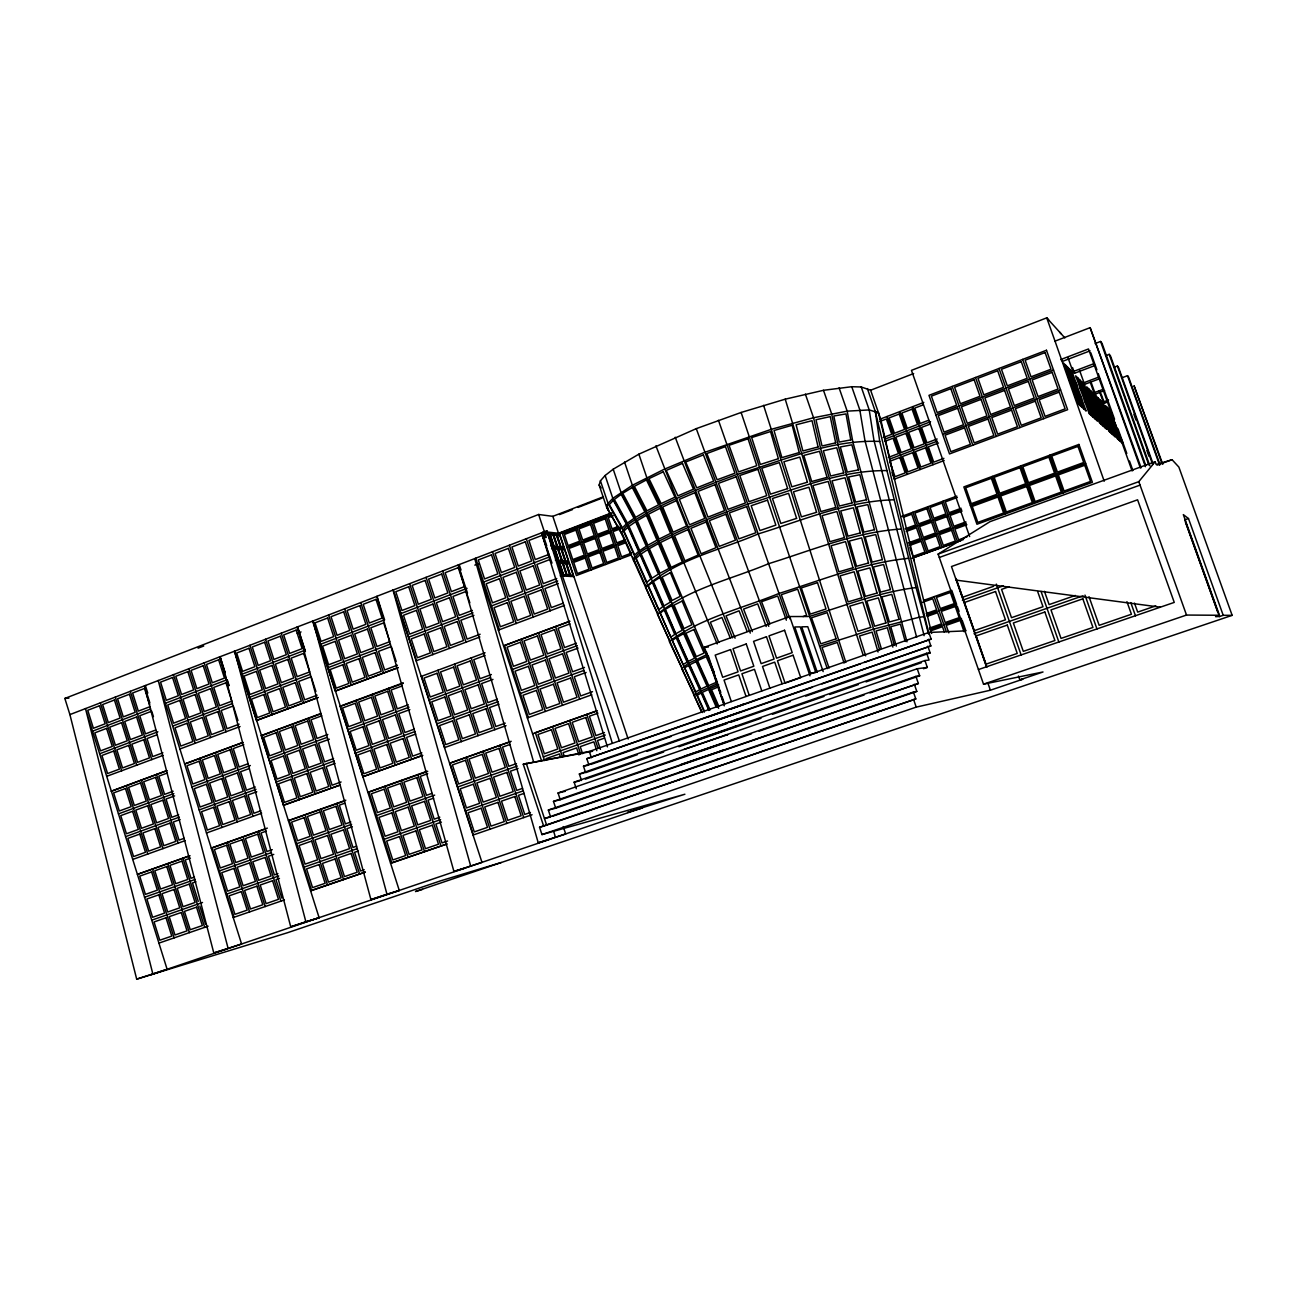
<?xml version="1.0" encoding="UTF-8"?>
<svg xmlns="http://www.w3.org/2000/svg" width="1297" height="1297" viewBox="0 0 1297 1297"><rect width="100%" height="100%" fill="white"/><g stroke="black" fill="none" stroke-linecap="round" stroke-linejoin="round"><path stroke-width="1.5" d="M701.515 711.907L621.425 533.343L606.672 507.419L599.133 485.013L600.43 480.814L605.132 475.496L613.205 469.19L638.87 454.161L696.278 428.642L741.122 412.462L785.22 399.168L823.498 390.3L851.756 386.717L861.24 386.976L870.627 390.219L878.491 412.786L931.651 633.422M1018.485 676.029L1019.831 679.855L1043.015 671.976L983.531 684.184L938.12 554.111L1138.782 481.673L1155.173 461.716L1156.194 464.521L1172.066 459.722L1178.86 467.066L1232.15 615.345L415.51 891.525L422.498 889.385M938.12 554.111L990.049 521.637L1155.173 461.716M624.522 462.008L632.369 485.273L646.652 513.061L706.443 654.79L688.302 663.464L681.638 668.506L694.284 694.56M717.338 681.882L708.746 685.594L697.527 660.659L706.249 656.704L716.544 680.082M717.16 683.762L700.915 691.09L694.187 695.565L702.358 712.556M718.668 684.929L710.075 688.626L718.651 708.324M607.434 746.877L541.562 532.84L546.815 530.749L619.382 740.96M501.226 862.505L440.656 880.825L287.626 932.689L136.688 979.154L69.908 714.598L64.85 698.435L538.628 514.487L552.846 516.336L603.462 496.735M198.084 648.176L203.742 645.987M870.627 390.219L913.655 373.552M559.558 514.585L572.496 509.575M578.04 507.419L602.067 498.129M69.908 714.598L219.923 656.785L224.819 672.122M969.653 536.569L911.467 370.358L1046.728 317.846L1064.869 337.901M1104.217 481.219L1055.028 341.143L1090.129 327.655L1141.149 467.779M297.256 633.39L301.034 631.931M474.815 565.135L478.593 563.692M631.104 553.527L623.16 535.791L606.672 507.419L608.05 503.431L612.816 498.34L632.369 485.273L663.918 469.401L704.384 452.442L771.78 429.161L813.543 417.747L847.184 411.149L869.217 409.917L878.491 412.786M611.065 513.045L558.488 533.262L552.846 516.336M611.989 513.174L559.477 533.359L628.17 739.031M599.457 518.314L560.093 533.424L544.367 531.721M603.202 516.871L610.709 513.985M611.795 514.682L562.379 533.667L576.371 575.544L631.558 554.727M613.286 515.72L608.293 517.633L612.054 528.819L618.718 526.274M370.926 899.599L386.96 894.217L313.047 620.955L399.298 890.52L370.926 899.599L297.564 626.856L313.047 620.955L335.631 690.847L398.033 667.566M879.739 419.288L923.804 402.41M879.658 421.525L886.37 418.963L891.72 434.3L883.306 437.511M923.269 404.842L914.774 408.085L920.157 423.487L928.668 420.26M1095.057 343.575L1100.586 341.468L1102.012 343.267L1145.721 465.331M150.257 706.573L138.325 711.129L132.618 693.003L144.518 688.431L149.674 704.757M567.032 547.61L620.209 527.312M621.344 528.479L613.011 531.657L616.772 542.859L625.105 539.698M290.739 926.82L305.865 921.745L234.725 651.143L319.127 917.741L290.739 926.82L220.117 656.704L234.725 651.143L256.838 720.273L318.024 697.429M165.432 703.25L226.862 679.823L228.71 685.578M92.557 731.168L150.679 708.989M241.664 674.359L304.584 650.364M320.132 644.431L384.609 619.853L376.908 596.28L543.33 532.159L545.178 537.704M400.984 613.546L467.05 588.352M483.586 582.045L549.636 556.867M1132.086 470.908L1088.491 348.958L1060.865 359.512L1062.665 361.312L1090.112 350.839M550.35 559.331L536.877 564.471L543.265 583.634L556.753 578.543M935.818 414.845L1053.521 370.034M884.619 439.229L930.581 421.752M1105.628 355.718L1109.211 354.34L1110.491 355.945L1149.855 465.834M884.667 441.418L893.082 438.224L898.448 453.593L888.332 457.403M930.046 424.184L921.535 427.41L926.933 442.844L937.164 438.986M571.701 561.569L624.943 541.368M1068.031 357.826L1072.959 371.639L1093.679 363.776M626.062 542.6L617.794 545.729L621.539 556.851L631.461 553.106M1072.959 371.639L1074.548 373.244L1095.138 365.446M1113.815 367.359L1117.382 366.013L1118.565 367.505L1152.741 462.867M155.737 730.016L145.491 733.891L139.784 715.733L151.717 711.194L153.435 716.641M472.351 610.417L459.187 615.394L452.961 596.442L466.093 591.432L469.854 602.829M942.66 434.365L1060.573 389.862M172.663 726.093L232.503 703.525M99.626 753.784L157.877 731.8M249.056 697.462L310.34 674.327M327.687 667.793L390.478 644.09M408.685 637.167L473.065 612.881M491.482 605.926L557.661 580.959M1079.38 369.84L1083.952 382.68L1098.364 377.249M1099.694 378.692L1085.378 384.09L1083.952 382.68M157.196 734.734L147.031 738.56L152.706 756.589L162.887 752.795M473.924 615.362L460.857 620.274L467.066 639.113L480.133 634.233M558.358 583.537L544.967 588.579L551.306 607.628L563.044 603.251M889.483 459.17L937.358 441.142M938.509 443.007L928.376 446.817L933.727 462.154L943.892 458.344M1122.051 377.751L1127.515 375.692L1128.585 377.07L1159.858 464.261M1090.258 382.226L1094.003 392.764L1103.293 389.278M1094.003 392.764L1095.333 394.093L1104.574 390.624M239.118 724.18L226.975 728.719L221.171 710.497L233.298 705.925L237.951 720.532M944.167 460.532L894.363 479.16L891.931 472.14M317.1 695.208L304.649 699.861L298.732 681.444L311.15 676.758L315.917 691.528M397.401 665.215L384.642 669.982L378.578 651.353L391.321 646.555L396.185 661.486M1099.175 390.656L1103.228 402.005L1108.578 400.011M1103.228 402.005L1104.444 403.221L1107.978 401.892M106.694 776.319L163.195 755.357M179.91 748.985L240.075 726.531M416.126 660.805L479.858 637.005M498.34 630.115L564.471 605.423M317.862 697.673L256.449 720.597L234.287 651.305L297.386 626.986L305.281 651.499M398.163 667.696L335.242 691.188L312.609 621.133L376.941 596.344L453.918 871.422L465.493 867.985M111.347 791.17L165.984 770.904M242.961 742.37L184.644 763.998L242.815 742.549M320.959 713.463L261.248 735.594L283.54 805.356L340.073 785.074M403.108 682.887L340.106 706.233L362.901 776.773L422.66 755.34M569.237 621.425L504.517 645.42L528.349 717.549M111.38 791.267L167.086 770.613M421.217 676.418L485.062 652.764M503.56 645.89L569.934 621.295M402.151 685.935L391.094 690.02L397.222 708.859L408.296 704.79M167.394 772.98L158.818 776.157L164.573 794.38L173.15 791.235M243.771 744.705L233.249 748.596L239.102 767.03L247.889 763.803M321.786 715.814L311.004 719.803L317.003 738.431L327.801 734.459M485.078 655.471L473.762 659.67L480.02 678.704L491.368 674.553M569.967 623.906L558.115 628.299L564.535 647.56L576.403 643.199M901.528 516.433L956.797 496.103M340.381 706.379L403.221 683.341M261.475 735.642L321.137 713.755M903.215 517.357L911.726 514.228L915.487 525.009L905.257 528.754M957.364 497.448L945.302 501.874L949.08 512.704L961.158 508.278M118.449 813.884L173.847 793.569M191.907 786.955L250.337 765.522M268.657 758.81L326.731 737.507M347.693 729.708L409.009 707.222M512.461 669.414L577.295 645.63M429.242 700.056L490.234 677.683M174.625 795.888L166.032 799.033L171.788 817.305L178.662 814.792M249.397 768.505L240.61 771.715L246.479 790.181L255.282 786.987M329.341 739.209L318.527 743.181L324.542 761.842L333.556 758.567M409.852 709.605L398.795 713.658L404.923 732.529L414.165 729.173M578.04 648.127L566.157 652.472L572.577 671.781L584.477 667.452M492.973 679.401L481.625 683.568L487.899 702.65L497.367 699.213M970.399 505.571L1085.654 463.369M906.23 529.938L961.547 509.689M906.214 531.494L916.444 527.749L920.189 538.547L908.257 542.892M962.115 511.034L950.053 515.46L953.83 526.29L965.925 521.897M909.035 544.156L966.314 523.307M909.213 545.632L921.146 541.287L924.907 552.084L912.958 556.413L909.829 547.431M966.849 524.718L954.868 529.079L958.629 539.844L967.205 536.731M355.281 753.217L414.91 731.589M125.582 836.646L179.391 817.126M199.187 809.944L255.995 789.354M276.099 782.059L334.286 760.95M437.008 723.823L498.129 701.661M520.405 693.457L583.65 670.517M1157.135 465.12L1172.066 459.722M415.737 734.07L406.577 737.393L412.673 756.135L421.849 752.844M180.153 819.526L173.328 822.006L179.051 840.148L184.174 838.316M256.79 791.77L248.051 794.931L253.904 813.284L260.892 810.771M335.096 763.398L326.147 766.64L332.113 785.188L341.079 781.978M498.972 704.158L489.585 707.562L495.827 726.531L505.23 723.159M586.114 672.478L574.295 676.742L580.683 695.938L592.518 691.69M914.158 560.871L913.088 557.759L963.476 539.536M911.84 558.358L960.866 540.622M939.352 557.451L1140.047 485.11L1186.512 615.054L1219.439 615.264L1183.318 514.617L1188.49 518.557L1223.217 615.297L1232.15 615.345M724.293 705.844L704.466 647.219L789.727 616.545L808.161 616.529M132.716 859.441L185.049 840.683M206.482 832.998L261.67 813.203M444.482 747.623L506.041 725.672M527.344 717.906L591.756 694.803M189.686 855.761L137.401 874.389L189.832 855.842M267.344 828.118L212.06 847.8L234.044 917.271M345.813 800.184L289.182 820.336L311.637 890.569L365.024 872.2M426.908 771.31L368.883 791.964L391.84 862.975L446.541 844.152M511.196 741.3L449.848 763.139L473.308 834.944M597.155 710.691L535.369 732.692L544.578 760.593M211.298 848.206L265.869 828.767M449.621 763.349L510.159 741.787M532.597 733.81L596.669 710.999M190.416 858.111L185.228 859.943L191.016 878.296L194.469 877.08M266.339 831.101L261.037 832.998L266.939 851.545L272.257 849.665M344.775 803.216L339.344 805.145L345.375 823.903L350.822 821.974M427.702 773.709L420.277 776.352L426.454 795.32L432.031 793.359M510.143 744.397L502.523 747.104L508.829 766.284L516.465 763.609M597.949 713.172L589.405 716.203L595.858 735.61L604.418 732.594M923.577 600.398L951.755 590.378L956.635 604.386L926.658 614.973M922.345 602.408L932.738 598.728L936.612 609.866L926.22 613.546M362.868 776.66L422.563 755.47M283.476 805.129L339.749 785.155M993.68 586.26L962.601 597.252L956.067 578.527M1188.49 518.557L1184.777 519.87L1219.472 616.561L1223.217 615.297M962.39 600.284L1003.246 585.839M367.91 792.435L427.734 771.375M288.42 820.742L344.775 800.898M1008.969 586.779L1001.56 589.389L1011.498 617.696L1042.999 606.72L1037.665 591.562M927.193 616.367L937.601 612.703L941.492 623.857L929.333 628.121M144.567 897.248L195.263 879.415M219.371 870.919L271.284 852.648M296.656 843.715L351.617 824.357M376.519 815.586L434.673 795.126M457.663 787.036L517.26 766.057M543.346 756.864L605.277 735.059M918.373 683.519L555.732 808.193L553.479 801.384L915.909 676.369L918.373 683.519L548.339 810.058L550.609 816.932L544.464 818.553L913.412 692.047L915.812 698.953L543.67 826.14L523.258 764.241L589.324 751.433L928.814 632.466L965.746 630.877M195.944 881.765L192.491 882.981L198.279 901.366M273.764 854.399L268.447 856.263L274.364 874.859L277.915 873.611M352.362 826.756L346.915 828.67L352.962 847.46L356.61 846.195M433.603 798.19L428.026 800.152L434.203 819.153L439.796 817.207M518.07 768.489L510.451 771.18L516.757 790.392L522.496 788.398M545.956 758.68L559.445 753.946L560.612 757.464M604.353 738.155L597.512 740.555L600.446 749.39M929.754 629.564L961.531 618.41M930.322 630.958L942.465 626.694L944.411 632.271M637.313 754.692L585.628 772.655L583.488 766.203L588.935 765.084L586.811 758.696L931.116 639.097L928.814 632.466M708.454 716.657L745.483 703.72L743.051 704.093M586.811 758.696L726.92 710.448M730.73 709.119L860.511 663.772M864.321 662.443L931.116 639.097M583.488 766.203L930.857 645.938L928.539 639.259M709.086 722.932L740.425 712.021M590.848 764.419L671.068 736.469M682.53 732.481L812.425 687.215M821.974 683.876L930.857 645.938M1075.326 595.453L1049.111 604.597L1044.442 591.319M974.047 633.698L1083.076 595.745M151.733 920.157L202.527 902.485M226.699 894.071L278.709 875.978M304.147 867.126L357.421 848.578M384.171 839.272L440.607 819.623M465.477 810.965L523.323 790.83M279.471 878.426L275.953 879.642L281.838 898.108M358.199 851.059L354.584 852.307L360.598 870.984L364.214 869.736M441.418 822.12L435.873 824.049L442.018 842.937L447.562 841.023M524.134 793.359L518.46 795.337L524.734 814.435L530.441 812.473M581.51 780.502L579.354 774.001L926.674 653.25L930.16 652.91L927.825 646.182M646.879 751.368L727.277 723.434M731.103 722.105L790.44 701.482M805.745 696.149L930.16 652.91M576.306 788.738L574.117 782.156L924.939 660.53L929.041 660.06L926.674 653.25M701.207 738.512L736.356 726.32L733.729 726.823M585.336 779.173L663.626 752.049M678.898 746.748L760.999 718.295M772.461 714.323L824.017 696.457M829.74 694.479L858.387 684.54M866.023 681.898L921.405 662.702M751.433 733.81L560.272 799.73L558.05 793.002L917.222 668.749L927.323 667.404L924.939 660.53M923.513 668.717L927.323 667.404M723.596 743.019L684.281 756.264M759.085 731.184L864.224 694.933M869.963 692.955L919.67 675.802L917.222 668.749M158.931 943.114L208.104 926.188M233.233 917.546L284.4 899.94M473.048 835.041L532.078 814.727M1155.789 605.894L1137.68 612.103L1134.486 603.105M978.441 669.56L1174.255 602.408L1137.582 499.799L951.479 566.53L986.466 666.804L987.487 666.642M552.522 816.283L916.801 691.414L914.304 684.2M390.543 863.17L447.157 843.909M310.567 890.699L365.381 872.054M151.182 974.696L642.469 807.836L633.066 810.512L627.602 812.441L684.897 794.234L541.968 834.587L539.552 827.259L915.812 698.953M541.968 834.587L916.217 707.124L990.389 690.215L1022.847 679.206L1019.831 679.855M983.531 684.184L1186.512 615.054M803.054 616.561L806.604 615.345L797.687 589.13L781.313 594.707L789.97 618.912M136.688 979.154L167.118 969.281L85.489 708.584L152.787 973.69M149.868 702.925L144.486 685.854L213.794 952.971L241.599 944.005L158.218 680.439L228.045 948.139M453.918 871.422L481.981 862.392L393.007 590.086L470.616 865.748M467.504 593.118L458.214 564.957L538.223 842.791L565.687 833.971L563.255 826.594M1219.439 615.264L1215.548 616.578L1219.472 616.561M741.122 412.462L819.623 646.246L873.481 629.142L919.265 617.21L924.015 616.691L928.49 633.876M809.052 616.545C844.331 605.894 879.317 592.097 916.055 587.573L924.015 616.691M213.794 952.971L227.494 948.788M305.865 921.745L319.127 917.741M386.96 894.217L399.298 890.52M538.223 842.791L548.777 839.71M539.552 827.259L543.67 826.14M678.412 779.805L680.082 779.367M714.955 767.305L716.544 766.916M548.339 810.058L555.732 808.193M680.001 772.088L682.384 771.504M553.479 801.384L560.272 799.73M715.993 759.734L718.262 759.199M558.05 793.002L565.346 791.283M680.893 764.468L722.802 750.347L720.386 750.898M574.117 782.156L579.662 780.924M579.354 774.001L584.072 772.996M723.045 742.889L725.445 742.387M684.232 749.342L727.86 734.621L725.315 735.123M696.57 739.695L699.359 739.144M699.634 732.189L737.669 719.332L735.431 719.738M913.412 692.047L916.801 691.414M523.258 764.241L592.599 751.271M704.271 724.099L707.238 723.58M915.909 676.369L919.67 675.802M64.85 698.435L68.887 698.159M704.466 647.219L708.34 647.025M916.055 587.573L908.662 558.294C863.948 562.72 821.504 580.213 778.849 593.507C742.289 608.471 701.223 617.777 669.284 641.448L682.692 669.544M901.447 529.014C855.631 531.867 812.117 550.268 768.586 563.692C731.524 579.289 688.788 588.481 657.449 614.275L669.69 640.961M560.255 575.884L573.906 576.598M558.958 561.812L569.221 562.541M555.359 560.126L558.115 560.336L554.322 548.971L551.565 548.728M908.662 558.294L894.233 499.767C847.346 500.982 802.697 520.324 758.291 533.894C720.694 550.106 676.207 559.25 645.566 587.184L657.984 614.065M554.208 547.561L564.519 548.485M550.593 545.842L553.365 546.086L549.571 534.753L546.799 534.461M545.94 532.97L559.834 534.461M956.213 580.132L1160.361 607.174M894.233 499.767L886.953 470.6C838.997 470.13 793.132 490.412 747.818 504.128C717.517 515.055 687.394 526.712 658.649 541.352C650.105 546.977 638.27 550.528 633.487 560.239L635.076 562.379M886.953 470.6L879.739 441.45C830.745 439.213 783.599 460.467 737.377 474.329C706.46 485.581 675.737 497.643 646.652 513.061C637.994 519.011 625.689 522.967 621.425 533.343L623.16 535.791M867.369 388.581L875.313 411.522L878.523 412.997L880.598 418.963L894.46 479.128M1122.294 443.104L1117.284 438.645L1105.482 405.653L1110.783 410.922M1079.38 403.983L1077.758 402.54L1073.916 391.759L1075.57 393.267M1081.406 405.783L1079.817 404.372L1076.007 393.672L1077.612 395.163M1083.789 407.89L1085.313 409.268M1088.929 412.527L1090.582 414.019L1087.032 404.048L1085.346 402.492M1091.02 414.408L1092.641 415.851L1089.123 405.977L1087.47 404.453M1093.079 416.24L1094.668 417.666L1091.182 407.874L1089.561 406.383M1095.09 418.007L1096.646 419.401M1099.337 421.849L1100.78 423.13M1102.58 424.751L1097.781 413.97L1099.224 415.316M1104.72 426.632L1106.082 427.848L1101.412 417.358M1108.595 430.118L1109.892 431.269L1105.303 420.877M1110.232 431.577L1111.513 432.728L1106.957 422.417M1111.853 433.02L1113.118 434.155M1114.674 435.516L1110.232 425.465L1111.48 426.616M1117.057 437.673L1118.322 438.808L1113.912 428.902M1118.646 439.116L1119.895 440.218M1121.467 441.612L1117.155 431.885L1118.403 433.036M1122.975 442.958L1118.744 433.393M1091.62 408.328L1093.209 409.787M1095.916 412.268L1097.392 413.613M1115.55 430.409L1116.814 431.577M1080.077 397.466L1081.617 398.892M1108.611 423.924L1109.875 425.108M1073.219 390.17L1081.341 397.725M1084.665 401L1092.966 408.717M1095.284 410.873L1102.547 417.585M1104.704 419.531L1111.237 425.594M1113.345 427.637L1118.176 432.112M1074.597 390.543L1072.943 389.003L1069.101 378.238L1070.787 379.843M1076.656 392.456L1075.035 390.948L1071.225 380.264L1072.878 381.853M1079.104 394.742L1080.66 396.201M1104.46 418.526L1105.774 419.758L1101.153 409.285M1106.13 420.082L1107.427 421.298L1102.855 410.922M1107.784 421.606L1109.065 422.806M1110.67 424.297L1106.179 414.1L1107.46 415.332M1084.438 399.946L1086.124 401.519L1082.573 391.564L1080.855 389.911M1086.562 401.924L1088.232 403.464L1084.697 393.607L1083.027 391.986M1088.669 403.886L1090.291 405.394L1086.805 395.617L1085.151 394.029M1090.712 405.799L1092.317 407.274M1095.057 409.836L1096.516 411.198M1098.364 412.9L1093.533 402.07L1094.992 403.48M1100.537 414.943L1101.947 416.24L1097.213 405.604M1113.118 426.681L1114.415 427.88L1109.989 417.926M1114.755 428.205L1116.02 429.388M1117.625 430.863L1113.28 421.071L1114.561 422.303M1075.359 384.236L1076.948 385.76M1104.525 412.527L1105.838 413.775M1087.243 396.039L1088.864 397.595M1091.636 400.27L1093.128 401.697M1111.642 419.515L1112.939 420.747M1100.553 407.939L1107.216 414.359M1080.174 388.419L1088.637 396.558M1091.004 398.86L1098.397 405.961M1109.421 416.629L1114.334 421.363M1100.326 406.934L1101.672 408.247L1097.019 397.709M1102.028 408.587L1103.358 409.868L1098.754 399.427M1103.698 410.209L1105.012 411.473M1106.649 413.046L1102.142 402.8L1103.439 404.097M1079.947 387.365L1081.666 389.019L1078.115 379.081L1076.38 377.346M1082.12 389.457L1083.806 391.094L1080.288 381.237L1078.585 379.535M1084.26 391.532L1085.913 393.137L1082.428 383.361L1080.741 381.691M1086.351 393.558L1087.988 395.131M1090.777 397.822L1092.269 399.281M1094.133 401.081L1089.285 390.186L1090.777 391.662M1096.354 403.237L1097.781 404.615L1093.031 393.899M1109.194 415.688L1110.508 416.969L1106.065 406.934M1110.864 417.294L1112.161 418.558M1113.783 420.115L1109.421 410.274L1110.718 411.554M1068.388 376.649L1076.688 384.642M1069.814 377.119L1068.128 375.498L1064.286 364.733L1066.004 366.435M1071.906 379.146L1070.252 377.557L1066.458 366.873L1068.128 368.543M1074.402 381.561L1076.007 383.118M1082.882 383.799L1084.519 385.452M1087.356 388.273L1088.88 389.781M1107.751 408.62L1109.065 409.917M1070.657 371.072L1072.279 372.693M1100.456 401.13L1101.785 402.443M1059.6 332.064L1061.157 333.799M1048.608 319.954L1046.728 317.846L1055.028 341.143M599.133 485.013L601.16 488.029M632.693 557.062L646.23 587.265M704.255 710.772L697.3 695.208L701.207 693.036L708.908 710.464M704.303 712.15L622.884 529.776L608.05 503.431L600.43 480.814M710.075 709.945L702.326 692.387L708.567 689.437L716.268 707.157M709.102 709.621L627.618 525.139L612.816 498.34L605.132 475.496M706.443 654.79L714.225 672.446M718.797 706.314L711.599 689.761L718.441 686.843L720.808 692.403M716.965 706.784L635.579 519.53L620.971 492.244L613.205 469.19M718.814 642.501L710.318 622.268L721.943 617.502L730.227 637.913M717.176 643.944L660.611 505.911L646.798 477.588L638.87 454.161M735.075 638.173L726.028 615.864L739.079 610.79L747.121 631.412M732.448 637.816C707.757 573.485 680.471 510.094 655.925 445.811M752.357 631.59L743.57 609.087L757.691 603.835L766.187 626.532M750.282 633.098C725.769 567.616 699.829 502.62 675.234 437.235M769.883 623.873L761.582 601.695L777.697 595.972L786.339 620.177M768.764 626.321L696.278 428.642M1138.782 481.673L1140.047 485.11M1185.507 522.221L1217.802 612.2M1162.793 464.326L1134.032 385.663L1161.966 463.515M1127.515 375.692L1159.648 465.299M1117.382 366.013L1152.66 464.456M1133.918 414.31L1135.961 420.033M1146.888 450.513L1148.931 456.236M1109.211 354.34L1148.818 464.91M1100.586 341.468L1145.429 466.693M1090.129 327.655L1140.355 467.99M1090.793 352.752L1096.905 369.84M1098.251 373.649L1114.561 419.239M1117.949 428.723L1126.785 453.431M1129.492 461.019L1132.897 470.519M1111.059 411.895L1114.107 420.439M1114.885 422.611L1117.949 431.171M1108.854 408.993L1120.462 441.466M1107.184 407.339L1118.889 440.072M1101.072 393.802L1104.444 403.221M1101.558 401.47L1113.685 435.452M1099.872 399.8L1112.096 434.025M1098.154 398.082L1110.491 432.598M1090.972 381.885L1095.333 394.093M1092.414 392.521L1104.963 427.686M1090.55 390.673L1103.196 426.113M1088.653 388.776L1101.412 424.508M1082.217 382.339L1095.317 419.109M1080.077 380.216L1093.306 417.31M1077.904 378.043L1091.247 415.478M1072.522 367.521L1074.548 373.244M1069.96 369.515L1084.065 409.09M1067.869 367.424L1082.087 407.323M1065.745 365.3L1080.077 405.539M787.457 617.648L718.457 420.293M1130.773 602.586L1135.507 615.864M1126.947 601.678L1131.422 614.259L1099.159 625.332L1089.01 596.685M1022.668 359.399L1043.696 418.672M1049.808 455.182L1063.183 492.925M1084.973 595.096L1097.003 629.061M999.014 368.461L1019.912 427.572M1020.934 465.85L1034.212 503.447M975.522 377.492L996.291 436.408M1041.053 591.448L1058.903 642.128M992.286 476.421L1005.467 513.888M952.176 386.441L972.831 445.195M996.323 584.104L1021.193 655.066M912.731 406.658L933.029 464.699M943.211 501.096L957.462 541.854M899.859 411.587L920.092 469.53M956.408 579.808L986.758 666.755M927.987 506.705L942.189 547.383M987.73 682.611L990.389 690.215M957.251 606.137L959.083 611.406M962.147 620.161L965.811 630.699M964.06 631.688L960.153 620.485L946.194 625.381L948.788 632.839M887.035 416.499L907.203 474.362M912.845 512.283L926.982 552.879M861.24 386.976L869.217 409.917L873.967 440.413L924.129 635.66M934.099 596.652L946.275 631.623M851.756 386.717L859.798 409.852L864.953 440.607L916.655 637.313M839.078 387.819L847.184 411.149L852.891 442.099L907.008 641.804M823.498 390.3L831.636 413.792L838.008 444.855L894.395 645.371M913.558 699.423L916.217 707.124M805.372 394.11L813.543 417.747L820.709 448.811L879.642 649.781M785.22 399.168C811.403 484.284 835.317 570.226 863.105 654.904M541.562 532.84L552.003 563.109M763.593 405.345L845.871 662.491M829.075 668.052L822.039 647.479L837.343 642.453L844.088 663.107M819.623 646.246L827.259 668.62M823.157 671.619L807.772 626.71L801.724 626.84L817.288 672.284M789.727 616.545L810.009 675.834M782.075 683.746L774.714 662.135L762.506 666.463L769.851 688.042M761.793 690.863L754.465 669.317L741.916 673.759L749.212 695.273M746.018 696.392L738.723 674.878L724.034 680.082L731.313 701.547M708.162 655.52L715.279 676.564M716.041 678.817L719.089 687.848M722.137 696.862L724.585 704.093M706.362 651.775L724.083 704.158M606.753 504.679L608.617 510.224M606.266 516.806L620.42 558.926M591.578 522.448L605.667 564.487M576.938 528.074L590.994 570.015M556.413 534.088L570.55 576.419M552.96 533.716L567.146 576.241M549.458 533.343L563.709 576.063M559.072 563.222L562.866 574.587M538.628 514.487L546.296 537.477M542.308 532.548L546.734 545.842M586.763 714.388L597.982 748.11M526.29 538.725L550.285 610.855M555.505 626.516L579.662 699.148M596.798 750.671L593.864 741.835L580.245 746.634L582.58 753.687M589.324 751.433L591.432 757.788M569.545 720.516L580.716 754.157M509.348 545.243L533.229 617.21M538.417 632.855L562.476 705.309M578.948 754.951L576.614 747.899L563.06 752.665L564.227 756.183M552.409 726.628L562.298 756.443M492.487 551.744L516.271 623.549M521.426 639.145L545.372 711.437M475.707 558.213L499.377 629.856M541.433 760.512L474.718 558.602L533.505 761.582M526.225 763.203L546.637 825.135M459.219 564.568L461.035 570.064M442.601 570.972L466.061 642.291M471.2 657.887L494.822 729.708M499.945 745.305L523.729 817.596M426.081 577.343L449.443 648.5M454.55 664.064L478.058 735.707M483.165 751.271L506.835 823.417M409.641 583.682L432.89 654.677M437.981 670.209L461.375 741.689M466.466 757.221L490.039 829.188M393.283 589.973L416.418 660.822M421.493 676.321L444.79 747.639M417.764 774.568L441.029 846.049M360.728 602.586L383.669 673.111M388.597 688.253L411.7 759.264M401.389 780.389L424.557 851.724M344.613 608.796L367.456 679.158M372.352 694.284L395.358 765.133M385.096 786.193L408.15 857.366M328.563 614.973L351.309 685.189M356.189 700.283L379.081 770.953M297.078 627.1L304.001 648.581M336.896 803.362L359.642 874.065M281.271 633.195L303.709 702.958M308.573 718.052L331.173 788.268M320.91 809.052L343.559 879.593M265.528 639.259L287.885 708.859M292.717 723.937L315.22 793.991M297.564 626.856L305.411 651.418M305.006 814.711L327.557 885.089M249.883 645.29L272.127 714.744M276.942 729.773L299.348 799.682M227.267 679.806L229.099 685.562M219.517 656.817L226.245 677.909M258.638 831.215L280.898 901.139M204.083 662.767L226.051 731.767M230.866 746.861L252.98 816.316M243.042 836.776L265.204 906.554M188.73 668.685L210.6 737.539M215.383 752.6L237.4 821.909M227.51 842.304L249.591 911.921M173.441 674.57L195.215 743.278M199.981 758.307L221.9 827.454M1095.041 393.056L1095.933 395.877M220.117 656.704L224.965 672.073M145.377 685.513L147.777 693.101M199.835 906.1L205.591 924.372M130.3 691.317L151.814 759.604M156.499 774.422L178.143 843.147M182.893 858.192L204.683 927.371M115.287 697.105L136.72 765.23M141.373 780.032L162.936 848.611M167.653 863.607L189.362 932.64M100.355 702.861L121.691 770.84M126.328 785.609L147.793 854.042M152.495 869.006L174.106 937.893M865.666 655.86L859.473 636L872.135 632.125L878.069 652.018M546.815 530.749L612.249 742.986M881.279 648.451L876.059 630.99L887.326 627.699L892.871 647.09M553.657 831.182L555.327 836.987M896.324 646.084L890.78 626.727L900.394 624.1L905.209 641.48M875.313 411.522L928.814 633.52M875.28 411.295L879.739 441.45M913.088 556.381L913.088 557.759M613.319 500.35L609.298 504.598L622.398 527.83L626.338 523.939L613.319 500.35M627.959 527.182L624.003 531.04L634.703 554.986L638.643 551.403L627.959 527.182M640.118 554.743L636.178 558.277L646.879 582.272L650.818 578.981L640.118 554.743M652.294 582.321L648.338 585.579L658.86 609.671L662.799 606.672L652.294 582.321M664.242 610.028L660.319 612.995L670.792 637.151L674.716 634.428L664.242 610.028M621.182 494.352L614.34 499.458L627.391 523.08L634.038 518.378L621.182 494.352M635.643 521.686L629.013 526.339L639.713 550.593L646.295 546.215L635.643 521.686M676.191 637.784L672.251 640.475L683.179 664.534L687.102 662.07L676.191 637.784M647.754 549.588L641.188 553.932L651.921 578.203L658.422 574.133L647.754 549.588M688.61 665.41L684.703 667.842L695.792 691.885L699.699 689.68L688.61 665.41M659.881 577.538L653.396 581.575L663.918 605.926L670.338 602.148L659.881 577.538M632.304 487.494L622.738 493.314L635.627 517.373L644.868 511.958L632.304 487.494M646.441 515.314L637.216 520.681L647.884 545.259L656.995 540.168L646.441 515.314M671.781 605.586L665.377 609.314L675.85 633.73L682.19 630.245L671.781 605.586M658.438 543.589L649.359 548.631L660.043 573.209L668.993 568.443L658.438 543.589M683.665 633.666L677.326 637.119L688.253 661.421L694.511 658.211L683.665 633.666M646.457 479.89L634.363 486.326L646.944 510.823L658.617 504.825L646.457 479.89M670.354 572.69L662.119 577.052L672.073 600.479L680.195 596.361L670.354 572.69M660.157 508.229L648.516 514.179L659.087 539.066L670.533 533.407L660.157 508.229M696.035 661.616L689.777 664.794L700.866 689.064L707.06 686.113L696.035 661.616M682.141 601.062L674.035 605.132L683.941 628.607L691.917 624.765L682.141 601.062M671.959 536.861L660.546 542.486L671.116 567.373L682.335 562.023L671.959 536.861M663.334 471.784L648.986 478.625L661.146 503.593L674.959 497.173L663.334 471.784M693.911 629.467L685.951 633.26L696.278 656.622L704.093 653.056L693.911 629.467M676.434 500.626L662.686 506.997L673.078 532.208L686.583 526.096L676.434 500.626M687.977 529.598L674.505 535.661L684.913 560.855L698.143 555.051L687.977 529.598M682.481 463.369L666.236 470.454L677.877 495.859L693.473 489.196L682.481 463.369M694.884 492.698L679.352 499.329L689.518 524.815L704.757 518.443L694.884 492.698M706.119 521.978L690.928 528.317L701.093 553.803L715.993 547.707L706.119 521.978M703.396 454.89L685.708 462.008L696.7 487.867L713.658 481.122L703.396 454.89M715.004 484.673L698.11 491.368L708 517.13L724.553 510.661L715.004 484.673M725.866 514.228L709.362 520.664L719.251 546.41L735.431 540.184L725.866 514.228M99.496 705.763L87.758 710.27L93.4 728.282L105.154 723.791L99.496 705.763M114.428 700.007L102.641 704.547L108.299 722.591L120.118 718.068L114.428 700.007M129.441 694.235L117.589 698.791L123.28 716.868L135.147 712.345L129.441 694.235M172.566 677.504L160.552 682.141L166.308 700.315L178.338 695.727L172.566 677.504M187.838 671.635L175.776 676.272L181.548 694.495L193.642 689.891L187.838 671.635M203.207 665.718L191.081 670.387L196.885 688.642L209.028 684.005L203.207 665.718M218.642 659.768L206.45 664.469L212.286 682.773L224.478 678.104L218.642 659.768M248.975 648.273L236.686 653.007L242.555 671.392L254.877 666.69L248.975 648.273M264.637 642.242L252.267 647.008L258.184 665.426L270.554 660.708L264.637 642.242M280.363 636.195L267.944 640.977L273.878 659.443L286.313 654.693L280.363 636.195M296.17 630.115L283.686 634.914L289.653 653.412L302.152 648.646L296.17 630.115M327.655 617.988L315.041 622.852L321.056 641.431L333.669 636.616L327.655 617.988M343.689 611.811L331.027 616.691L337.058 635.319L349.736 630.472L343.689 611.811M359.804 605.618L347.077 610.514L353.141 629.175L365.884 624.311L359.804 605.618M376 599.376L363.209 604.305L369.305 623.014L382.112 618.118L376 599.376M408.701 586.73L395.78 591.708L401.924 610.498L414.862 605.553L408.701 586.73M425.14 580.408L412.154 585.401L418.315 604.24L431.317 599.279L425.14 580.408M441.661 574.052L428.61 579.062L434.803 597.949L447.87 592.956L441.661 574.052M458.263 567.648L445.147 572.707L451.372 591.627L464.504 586.601L458.263 567.648M491.514 554.857L478.269 559.947L484.559 578.948L497.821 573.89L491.514 554.857M508.375 548.355L495.065 553.479L501.372 572.528L514.698 567.438L508.375 548.355M525.317 541.838L511.942 546.994L518.265 566.076L531.673 560.969L525.317 541.838M542.341 535.288L528.9 540.46L535.256 559.591L548.728 554.451L542.341 535.288M575.884 530.084L564.39 534.494L568.102 545.615L579.613 541.206L575.884 530.084M590.508 524.458L578.965 528.9L582.693 540.038L594.253 535.612L590.508 524.458M605.196 518.832L593.588 523.275L597.333 534.445L608.942 530.003L605.196 518.832M1046.484 350.255L928.976 395.342L949.517 453.934L1067.626 409.706L1046.484 350.255M950.831 388.695L931.392 396.152L937.147 412.592L956.619 405.183L950.831 388.695M974.16 379.745L954.592 387.252L960.396 403.74L979.997 396.282L974.16 379.745M997.652 370.747L977.954 378.302L983.791 394.823L1003.521 387.317L997.652 370.747M1021.29 361.685L1001.462 369.272L1007.331 385.858L1027.192 378.302L1021.29 361.685M1045.09 352.557L1025.133 360.209L1031.034 376.827L1051.024 369.223L1045.09 352.557M899.194 414.051L889.077 417.926L894.427 433.279L904.56 429.42L899.194 414.051M912.067 409.139L901.901 413.013L907.268 428.399L917.449 424.524L912.067 409.139M580.553 544.043L569.043 548.436L572.755 559.558L584.282 555.197L580.553 544.043M595.193 538.466L583.634 542.876L587.363 554.014L598.938 549.62L595.193 538.466M609.898 532.856L598.29 537.282L602.035 548.453L613.659 544.043L609.898 532.856M106.597 728.379L94.827 732.854L100.485 750.882L112.272 746.44L106.597 728.379M121.561 722.672L109.742 727.179L115.417 745.256L127.252 740.782L121.561 722.672M136.607 716.949L124.723 721.472L130.43 739.582L142.313 735.091L136.607 716.949M179.813 700.364L167.767 704.952L173.539 723.175L185.584 718.619L179.813 700.364M195.117 694.543L183.023 699.148L188.811 717.403L200.938 712.831L195.117 694.543M210.519 688.675L198.36 693.295L204.18 711.599L216.34 706.995L210.519 688.675M225.97 682.789L213.762 687.426L219.598 705.779L231.839 701.158L225.97 682.789M416.434 610.352L403.48 615.281L409.641 634.12L422.595 629.223L416.434 610.352M432.906 604.078L419.888 609.039L426.065 627.91L439.099 622.982L432.906 604.078M449.459 597.771L436.376 602.748L442.585 621.668L455.685 616.723L449.459 597.771M499.426 578.738L486.148 583.796L492.455 602.829L505.749 597.804L499.426 578.738M516.319 572.301L502.977 577.392L509.299 596.474L522.659 591.416L516.319 572.301M533.294 565.832L519.886 570.939L526.242 590.07L539.665 584.996L533.294 565.832M256.384 671.376L244.063 676.077L249.948 694.495L262.286 689.826L256.384 671.376M272.062 665.41L259.676 670.127L265.593 688.577L277.996 683.892L272.062 665.41M287.837 659.395L275.386 664.145L281.319 682.644L293.787 677.926L287.837 659.395M303.676 653.364L291.16 658.13L297.126 676.661L309.659 671.943L303.676 653.364M335.21 641.35L322.58 646.165L328.595 664.777L341.257 660.011L335.21 641.35M351.276 635.238L338.598 640.07L344.629 658.73L357.356 653.931L351.276 635.238M367.44 629.077L354.681 633.941L360.744 652.634L373.52 647.819L367.44 629.077M383.669 622.9L370.845 627.78L376.941 646.522L389.781 641.675L383.669 622.9M957.705 408.247L938.217 415.656L943.989 432.128L963.493 424.751L957.705 408.247M981.083 399.363L961.466 406.82L967.286 423.325L986.92 415.915L981.083 399.363M1004.608 390.413L984.877 397.92L990.713 414.473L1010.476 407.015L1004.608 390.413M1028.294 381.399L1008.434 388.954L1014.303 405.572L1034.195 398.049L1028.294 381.399M1052.126 372.336L1032.136 379.94L1038.054 396.59L1058.076 389.035L1052.126 372.336M905.922 433.344L895.789 437.186L901.156 452.572L911.305 448.746L905.922 433.344M918.811 428.448L908.646 432.306L914.012 447.708L924.21 443.866L918.811 428.448M585.239 558.034L573.712 562.395L577.424 573.533L588.968 569.188L585.239 558.034M599.895 552.473L588.319 556.851L592.064 568.021L603.64 563.644L599.895 552.473M614.616 546.88L602.992 551.29L606.753 562.476L618.377 558.083L614.616 546.88M964.579 427.832L945.075 435.192L950.847 451.68L970.399 444.368L964.579 427.832M988.006 418.996L968.356 426.405L974.177 442.942L993.842 435.581L988.006 418.996M1011.579 410.111L991.8 417.569L997.652 434.155L1017.448 426.729L1011.579 410.111M1035.298 401.162L1015.405 408.668L1021.29 425.303L1041.215 417.829L1035.298 401.162M1059.179 392.148L1039.156 399.703L1045.074 416.386L1065.129 408.863L1059.179 392.148M113.714 751.044L101.928 755.486L107.586 773.547L119.389 769.137L113.714 751.044M128.711 745.386L116.86 749.844L122.55 767.954L134.402 763.511L128.711 745.386M143.772 739.712L131.872 744.186L137.579 762.328L149.495 757.886L143.772 739.712M187.06 723.272L174.998 727.812L180.786 746.067L192.864 741.56L187.06 723.272M202.413 717.484L190.286 722.056L196.09 740.344L208.233 735.804L202.413 717.484M217.831 711.664L205.656 716.268L211.476 734.588L223.684 730.033L217.831 711.664M263.794 694.527L251.44 699.18L257.341 717.63L269.711 713.01L263.794 694.527M279.52 688.61L267.101 693.279L273.035 711.777L285.453 707.124L279.52 688.61M295.311 682.644L282.843 687.345L288.793 705.876L301.277 701.207L295.311 682.644M342.797 664.761L330.135 669.528L336.166 688.172L348.844 683.438L342.797 664.761M358.896 658.681L346.169 663.48L352.233 682.173L364.976 677.407L358.896 658.681M375.076 652.586L362.301 657.401L368.38 676.142L381.188 671.36L375.076 652.586M424.168 634.022L411.198 638.902L417.375 657.774L430.361 652.91L424.168 634.022M440.688 627.797L427.653 632.709L433.83 651.613L446.898 646.733L440.688 627.797M457.274 621.539L444.174 626.483L450.399 645.436L463.515 640.523L457.274 621.539M507.354 602.667L494.044 607.677L500.35 626.759L513.677 621.782L507.354 602.667M524.28 596.296L510.905 601.322L517.244 620.452L530.635 615.443L524.28 596.296M541.287 589.876L527.847 594.934L534.218 614.097L547.674 609.071L541.287 589.876M899.81 457.501L889.693 461.31L895.043 476.696L905.176 472.902L899.81 457.501M912.666 452.669L902.517 456.479L907.884 471.881L918.049 468.087L912.666 452.669M925.572 447.805L915.39 451.632L920.773 467.066L930.987 463.24L925.572 447.805M725.461 446.606L706.849 453.545L717.111 479.793L734.961 473.194L725.461 446.606M355.265 703.282L342.57 707.984L348.617 726.693L361.328 722.024L355.265 703.282M371.428 697.3L358.669 702.034L364.733 720.775L377.524 716.09L371.428 697.3M387.673 691.285L374.849 696.035L380.945 714.825L393.785 710.124L387.673 691.285M125.469 788.511L113.633 792.889L119.308 810.998L131.159 806.653L125.469 788.511M140.514 782.934L128.63 787.328L134.321 805.486L146.221 801.124L140.514 782.934M155.624 777.341L143.691 781.751L149.414 799.957L161.363 795.564L155.624 777.341M199.106 761.242L186.995 765.716L192.783 784.02L204.91 779.578L199.106 761.242M214.491 755.535L202.332 760.042L208.152 778.378L220.328 773.92L214.491 755.535M229.974 749.812L217.75 754.335L223.603 772.72L235.827 768.229L229.974 749.812M276.034 732.756L263.648 737.345L269.565 755.843L281.984 751.287L276.034 732.756M291.809 726.904L279.358 731.524L285.308 750.071L297.775 745.483L291.809 726.904M307.665 721.035L295.149 725.672L301.115 744.267L313.647 739.663L307.665 721.035M437.024 673.273L424.006 678.088L430.182 697.008L443.234 692.225L437.024 673.273M453.593 667.128L440.51 671.976L446.719 690.944L459.819 686.129L453.593 667.128M470.244 660.967L457.095 665.831L463.321 684.832L476.502 680.001L470.244 660.967M520.454 642.242L507.111 647.187L513.434 666.318L526.793 661.421L520.454 642.242M537.444 635.952L524.02 640.929L530.376 660.108L543.816 655.163L537.444 635.952M554.516 629.629L541.027 634.622L547.415 653.85L560.92 648.889L554.516 629.629M736.226 476.793L718.457 483.359L728.022 509.348L745.418 502.977L736.226 476.793M1078.926 444.433L963.849 486.91L976.949 524.247L1092.398 482.306L1078.926 444.433M991.362 478.317L965.714 487.769L971.291 503.674L996.988 494.27L991.362 478.317M1020.009 467.747L994.167 477.28L999.776 493.249L1025.668 483.765L1020.009 467.747M1048.884 457.095L1022.83 466.709L1028.489 482.727L1054.574 473.162L1048.884 457.095M1077.985 446.363L1051.721 456.058L1057.428 472.124L1083.725 462.494L1077.985 446.363M926.869 508.667L914.92 513.061L918.665 523.842L930.646 519.465L926.869 508.667M942.092 503.058L930.079 507.484L933.84 518.281L945.87 513.888L942.092 503.058M132.602 811.274L120.751 815.618L126.441 833.76L138.309 829.448L132.602 811.274M147.68 805.745L135.78 810.106L141.486 828.297L153.403 823.968L147.68 805.745M162.838 800.2L150.874 804.578L156.597 822.817L168.578 818.456L162.838 800.2M206.385 784.247L194.258 788.689L200.062 807.026L212.222 802.616L206.385 784.247M221.819 778.589L209.644 783.064L215.464 801.433L227.672 797.007L221.819 778.589M237.335 772.915L225.078 777.406L230.931 795.823L243.204 791.365L237.335 772.915M283.492 756.005L271.073 760.561L277.007 779.092L289.442 774.585L283.492 756.005M299.299 750.217L286.815 754.789L292.765 773.369L305.265 768.829L299.299 750.217M315.171 744.397L302.639 749.001L308.621 767.613L321.186 763.058L315.171 744.397M362.884 726.806L350.158 731.459L356.221 750.217L368.964 745.58L362.884 726.806M379.081 720.873L366.289 725.558L372.369 744.348L385.177 739.695L379.081 720.873M395.342 714.906L382.502 719.624L388.614 738.447L401.486 733.778L395.342 714.906M528.414 666.301L515.039 671.197L521.378 690.361L534.769 685.497L528.414 666.301M545.437 660.06L531.997 664.988L538.352 684.2L551.825 679.32L545.437 660.06M562.541 653.801L549.036 658.746L555.424 678.007L568.961 673.094L562.541 653.801M444.806 697.04L431.771 701.823L437.964 720.775L451.032 716.041L444.806 697.04M461.408 690.961L448.292 695.776L454.517 714.76L467.65 709.994L461.408 690.961M478.09 684.848L464.926 689.68L471.168 708.729L484.365 703.931L478.09 684.848M746.667 506.576L729.336 512.915L738.901 538.887L755.875 532.727L746.667 506.576M997.977 496.994L972.231 506.414L977.825 522.399L1003.619 513.028L997.977 496.994M1026.673 486.488L1000.717 495.989L1006.359 512.023L1032.347 502.588L1026.673 486.488M1055.58 475.918L1029.429 485.483L1035.119 501.582L1061.319 492.066L1055.58 475.918M1084.746 465.25L1058.368 474.897L1064.091 491.044L1090.501 481.446L1084.746 465.25M931.603 522.205L919.622 526.582L923.383 537.38L935.364 533.018L931.603 522.205M946.826 516.644L934.797 521.037L938.574 531.851L950.62 527.474L946.826 516.644M936.337 535.774L924.339 540.119L928.101 550.933L940.098 546.588L936.337 535.774M951.576 530.23L939.531 534.607L943.324 545.421L955.37 541.06L951.576 530.23M370.504 750.363L357.761 754.984L363.825 773.758L376.6 769.17L370.504 750.363M386.733 744.494L373.925 749.131L380.021 767.954L392.861 763.333L386.733 744.494M403.043 738.577L390.17 743.246L396.298 762.101L409.187 757.48L403.043 738.577M139.768 834.084L127.884 838.381L133.575 856.571L145.475 852.291L139.768 834.084M154.862 828.605L142.946 832.933L148.652 851.156L160.601 846.86L154.862 828.605M170.053 823.109L158.056 827.454L163.811 845.709L175.808 841.396L170.053 823.109M213.697 807.301L201.554 811.695L207.358 830.08L219.533 825.703L213.697 807.301M229.164 801.692L216.956 806.118L222.792 824.535L235.016 820.142L229.164 801.692M244.695 796.066L232.422 800.508L238.291 818.958L250.58 814.548L244.695 796.066M290.95 779.302L278.515 783.826L284.448 802.389L296.916 797.914L290.95 779.302M306.789 773.579L294.289 778.103L300.255 796.715L312.772 792.224L306.789 773.579M322.71 767.808L310.145 772.364L316.128 791.008L328.725 786.501L322.71 767.808M452.604 720.873L439.537 725.607L445.746 744.608L458.83 739.906L452.604 720.873M469.238 714.842L456.106 719.608L462.348 738.642L475.496 733.907L469.238 714.842M485.97 708.794L472.757 713.577L479.031 732.643L492.244 727.909L485.97 708.794M536.391 690.393L522.983 695.257L529.338 714.452L542.762 709.637L536.391 690.393M553.446 684.216L539.974 689.096L546.361 708.34L559.85 703.509L553.446 684.216M570.599 678.007L557.062 682.903L563.465 702.212L577.019 697.332L570.599 678.007M730.551 649.602L715.182 655.115L722.688 677.277L738.09 671.83L730.551 649.602M746.261 643.977L733.016 648.727L740.555 670.954L753.833 666.236L746.261 643.977M766.478 636.746L753.557 641.367L761.144 663.659L774.082 659.071L766.478 636.746M784.572 630.261L768.975 635.854L776.579 658.179L792.224 652.634L784.572 630.261M151.619 871.908L139.719 876.14L145.426 894.379L157.359 890.164L151.619 871.908M166.778 866.509L154.813 870.773L160.552 889.045L172.533 884.813L166.778 866.509M182.018 861.095L169.988 865.375L175.744 883.679L187.789 879.447L182.018 861.095M226.635 845.222L214.427 849.567L220.263 868.001L232.471 863.689L226.635 845.222M242.15 839.71L229.893 844.071L235.746 862.537L248.019 858.209L242.15 839.71M257.73 834.166L245.425 838.543L251.31 857.058L263.648 852.713L257.73 834.166M304.098 817.677L291.614 822.12L297.564 840.748L310.08 836.338L304.098 817.677M320.002 812.019L307.438 816.494L313.436 835.155L326.001 830.729L320.002 812.019M335.972 806.345L323.358 810.836L329.373 829.545L342.003 825.087L335.972 806.345M384.171 789.208L371.364 793.748L377.459 812.587L390.284 808.08L384.171 789.208M400.449 783.404L387.592 787.976L393.704 806.864L406.593 802.324L400.449 783.404M416.823 777.584L403.902 782.188L410.047 801.108L422.984 796.536L416.823 777.584M465.51 760.269L452.394 764.938L458.619 783.988L471.751 779.351L465.51 760.269M482.208 754.335L469.011 759.021L475.269 778.119L488.483 773.466L482.208 754.335M498.972 748.369L485.727 753.087L492.017 772.218L505.279 767.532L498.972 748.369M551.42 729.725L537.963 734.507L544.335 753.768L557.823 749.018L551.42 729.725M568.556 723.629L555.035 728.444L561.423 747.753L574.976 742.97L568.556 723.629M585.774 717.5L572.172 722.332L578.608 741.706L592.226 736.907L585.774 717.5M950.393 592.47L936.45 597.414L940.341 608.552L954.284 603.624L950.393 592.47M793.099 655.212L777.454 660.757L785.074 683.114L800.752 677.634L793.099 655.212M995.529 591.529L964.433 602.505L974.274 630.682L1005.451 619.804L995.529 591.529M955.273 606.477L941.314 611.39L945.205 622.544L959.164 617.648L955.273 606.477M158.818 894.817L146.885 899.016L152.608 917.287L164.557 913.12L158.818 894.817M174.009 889.483L162.012 893.698L167.751 912.002L179.764 907.819L174.009 889.483M189.265 884.116L177.219 888.348L182.99 906.7L195.053 902.485L189.265 884.116M233.963 868.39L221.755 872.686L227.591 891.152L239.832 886.889L233.963 868.39M249.527 862.927L237.238 867.239L243.106 885.738L255.412 881.457L249.527 862.927M265.139 857.43L252.802 861.775L258.703 880.306L271.057 876.01L265.139 857.43M311.604 841.088L299.088 845.498L305.054 864.159L317.587 859.798L311.604 841.088M327.525 835.495L314.96 839.921L320.943 858.614L333.54 854.237L327.525 835.495M343.543 829.869L330.897 834.311L336.912 853.053L349.574 848.643L343.543 829.869M391.84 812.879L379 817.386L385.112 836.257L397.952 831.782L391.84 812.879M408.15 807.139L395.261 811.679L401.389 830.583L414.31 826.092L408.15 807.139M424.557 801.368L411.603 805.923L417.764 824.892L430.734 820.369L424.557 801.368M473.34 784.215L460.208 788.835L466.434 807.934L479.598 803.346L473.34 784.215M490.071 778.33L476.858 782.983L483.133 802.113L496.362 797.493L490.071 778.33M506.884 772.428L493.606 777.098L499.912 796.261L513.207 791.624L506.884 772.428M1007.299 625.089L976.106 635.935L985.963 664.177L1017.237 653.445L1007.299 625.089M1044.863 612.022L1013.346 622.982L1023.301 651.37L1054.899 640.523L1044.863 612.022M1082.833 598.825L1050.975 609.898L1061.027 638.416L1092.949 627.456L1082.833 598.825M166.016 917.773L154.051 921.94L159.79 940.228L171.771 936.11L166.016 917.773M181.24 912.488L169.226 916.671L174.982 935.007L187.011 930.857L181.24 912.488M196.528 907.17L184.45 911.369L190.237 929.738L202.332 925.572L196.528 907.17M241.323 891.59L229.083 895.854L234.935 914.353L247.192 910.121L241.323 891.59M256.903 886.175L244.598 890.455L250.483 908.986L262.805 904.755L256.903 886.175M272.565 880.744L260.194 885.04L266.096 903.62L278.482 899.34L272.565 880.744M319.111 864.548L306.578 868.909L312.561 887.618L325.125 883.289L319.111 864.548M335.08 859.003L322.483 863.38L328.481 882.122L341.111 877.777L335.08 859.003M351.114 853.426L338.452 857.836L344.483 876.61L357.178 872.249L351.114 853.426M399.508 836.597L386.668 841.072L392.78 859.976L405.653 855.55L399.508 836.597M415.867 830.923L402.962 835.414L409.09 854.366L422.028 849.908L415.867 830.923M432.306 825.2L419.336 829.723L425.497 848.708L438.499 844.234L432.306 825.2M481.203 808.209L468.022 812.781L474.28 831.912L487.477 827.356L481.203 808.209M497.967 802.373L484.721 806.977L490.996 826.14L504.257 821.585L497.967 802.373M514.812 796.52L501.501 801.141L507.808 820.353L521.135 815.764L514.812 796.52M748.061 438.759L729.044 445.325L738.528 471.913L756.751 465.655L748.061 438.759M757.934 469.271L739.809 475.513L749.001 501.712L766.738 495.616L757.934 469.271M767.5 500.139L751.174 505.733L759.912 530.57L775.865 525.107L767.5 500.139M836.127 638.805L820.774 643.847L811.517 617.777L827.227 612.638L836.127 638.805M817.499 582.661L801.335 587.914L810.252 614.13L826.027 608.99L817.499 582.661M796.601 518.378L780.81 523.453L772.445 498.486L788.592 493.314L796.601 518.378M787.636 488.645L770.467 494.157L761.793 468.217L779.351 462.607L787.636 488.645M778.378 458.7L760.35 464.456L751.676 437.559L770.531 431.561L778.378 458.7M870.709 627.424L857.982 631.315L849.778 606.137L862.829 602.23L870.709 627.424M816.575 512.315L801.416 516.871L793.424 491.822L808.939 487.202L816.575 512.315M861.808 597.787L848.108 601.873L840.083 575.868L854.156 571.766L861.808 597.787M807.415 482.208L791.835 486.829L783.858 461.764L799.811 457.079L807.415 482.208M799.228 452.556L781.896 457.63L774.033 430.507L792.175 425.254L799.228 452.556M852.988 567.729L838.867 571.831L831.085 545.745L845.547 541.627L852.988 567.729M885.916 622.933L874.616 626.224L866.769 601.127L878.377 597.868L885.916 622.933M844.379 537.59L829.869 541.708L822.071 515.639L836.922 511.504L844.379 537.59M876.999 593.102L865.326 596.361L857.901 571.118L869.898 567.859L876.999 593.102M835.771 507.467L820.855 511.585L812.927 485.548L828.199 481.414L835.771 507.467M899.048 619.35L889.385 621.96L881.847 596.928L891.785 594.35L899.048 619.35M827.032 477.377L811.695 481.511L803.816 455.442L819.509 451.291L827.032 477.377M868.536 563.044L856.539 566.27L849.34 541.044L861.63 537.85L868.536 563.044M818.083 446.962L802.892 450.951L796.115 424.784L812.035 420.682L818.083 446.962M860.3 532.97L847.946 536.18L840.748 510.953L853.394 507.776L860.3 532.97M890.407 589.568L880.485 592.113L873.416 567L883.63 564.503L890.407 589.568M852.064 502.912L839.337 506.073L832.026 480.879L845.06 477.75L852.064 502.912M882.333 559.655L872.07 562.136L865.18 536.974L875.718 534.559L882.333 559.655M843.715 472.886L830.615 476.015L823.336 450.805L836.76 447.724L843.715 472.886M835.657 442.877L822.022 445.99L815.991 419.742L830.258 416.613L835.657 442.877M874.437 529.711L863.851 532.11L856.96 506.949L867.823 504.614L874.437 529.711M866.526 499.767L855.615 502.085L848.643 476.956L859.83 474.718L866.526 499.767M858.533 469.871L847.298 472.108L840.343 446.962L851.886 444.822L858.533 469.871M850.783 439.926L839.175 442.066L833.809 415.997L845.984 413.905L850.783 439.926M815.813 672.446L810.528 673.046L794.769 626.986L800.217 626.873L815.813 672.446M566.303 574.782L563.595 574.636L559.801 563.271L562.525 563.465L566.303 574.782M569.707 574.976L567.016 574.814L563.255 563.514L565.946 563.709L569.707 574.976M573.063 575.106L570.421 574.96L566.692 563.806L569.334 563.984L573.063 575.106M561.569 560.58L558.845 560.385L555.051 549.036L557.791 549.28L561.569 560.58M564.989 560.839L562.282 560.644L558.521 549.344L561.228 549.588L564.989 560.839M568.378 561.082L565.703 560.888L561.958 549.652L564.649 549.879L568.378 561.082M556.835 546.41L554.095 546.15L550.317 534.818L553.057 535.11L556.835 546.41M560.272 546.718L557.564 546.475L553.803 535.191L556.526 535.483L560.272 546.718M563.692 547.042L561.001 546.783L557.256 535.564L559.947 535.839L563.692 547.042M1086.011 410.825L1078.034 403.724L1063.572 363.128L1072.019 371.574L1086.011 410.825M1097.311 420.86L1089.156 413.613L1075.683 375.838L1084.308 384.431L1097.311 420.86M1106.698 429.226L1099.58 422.887L1086.724 386.846L1094.246 394.353L1106.698 429.226M1115.258 436.846L1108.838 431.139L1096.419 396.363L1103.212 403.124L1115.258 436.846M1083.384 407.566L1081.828 406.172L1078.05 395.569L1079.639 397.028L1083.384 407.566M1104.363 426.324L1099.597 415.656L1104.363 426.324M1078.682 394.353L1077.077 392.861L1073.3 382.275L1074.921 383.831L1078.682 394.353M1100.164 414.586L1095.381 403.853L1100.164 414.586M1095.981 402.864L1091.166 392.067L1095.981 402.864M1073.965 381.156L1072.343 379.567L1068.582 368.997L1070.22 370.634L1073.965 381.156"/></g></svg>
